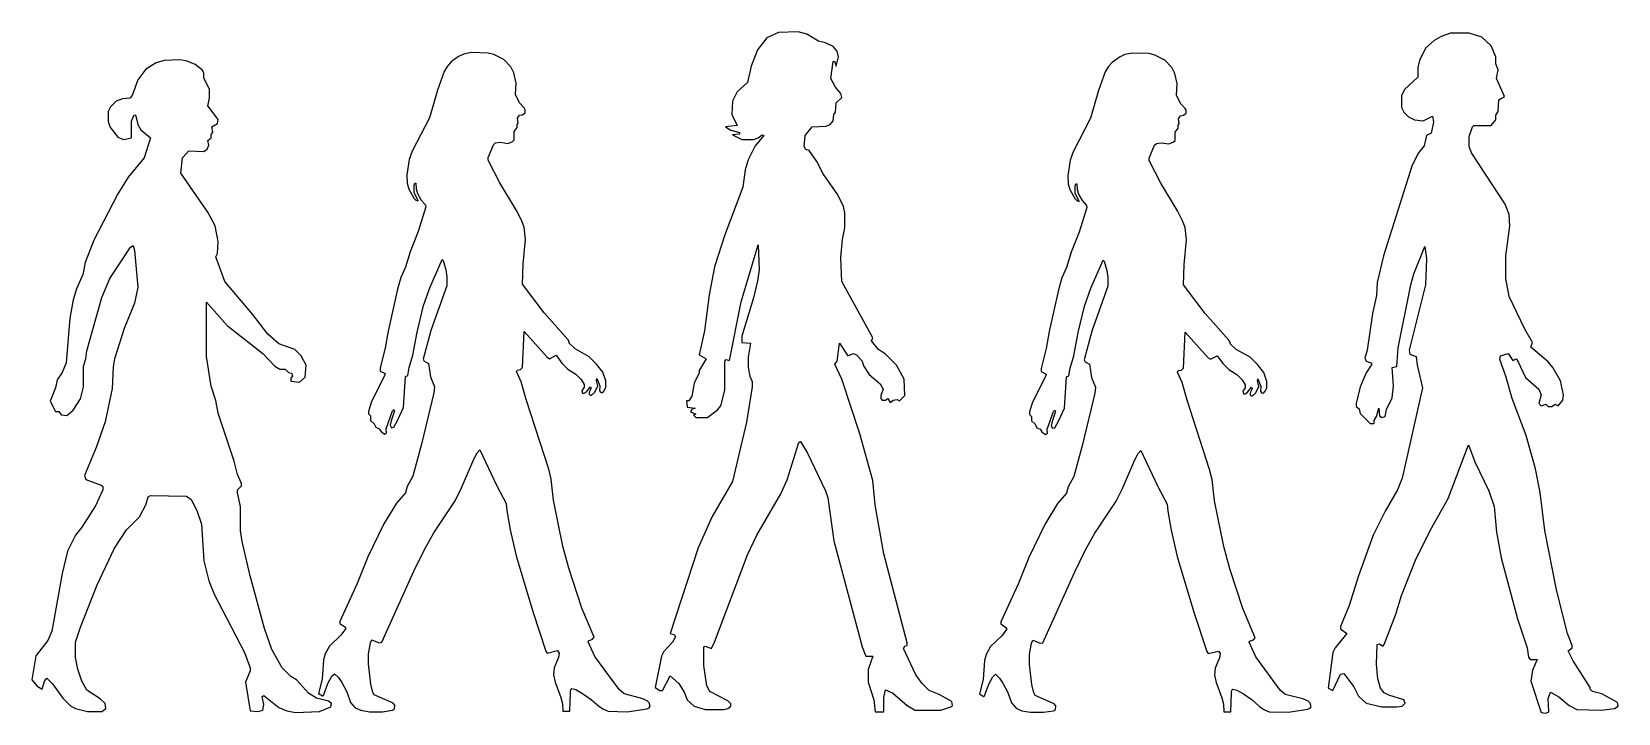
# Model space of a CAD drawing. Extents: x -1975 to 1950, y -443 to 1242.
import ezdxf

# ---------------------------------------------------------------- set-up
doc = ezdxf.new("R2010")
doc.units = 0
doc.header["$LTSCALE"] = 20
doc.layers.add('_____1', color=7, linetype='CONTINUOUS')

msp = doc.modelspace()

# ---------------------------------------------------------------- linework, layer by layer
at = {"layer": '_____1', "color": 0, "linetype": 'CONTINUOUS', "flags": 128}
for points in [[(-127.4, 1239.9), (-156.3, 1226.4), (-179.5, 1197.4), (-194.9, 1156.9), (-204.6, 1116.4), (-229.7, 1093.2), (-241.2, 1070.1), (-243.2, 1037.3), (-229.7, 1010.3), (-258.6, 1006.4), (-245.1, 998.7), (-223.9, 992.9), (-223.9, 989), (-241.2, 987.1), (-218.1, 975.5), (-189.1, 975.5), (-177.6, 979.4), (-167.9, 987.1), (-164.1, 985.2), (-185.3, 960.1), (-202.7, 925.4), (-210.4, 900.3), (-216.2, 857.8), (-260.5, 740.1), (-285.6, 661), (-299.1, 591.5), (-310.7, 502.8), (-324.2, 442.9), (-306.9, 433.3), (-324.2, 404.4), (-324.2, 398.6), (-335.8, 373.5), (-341.6, 340.7), (-349.3, 329.1), (-355.1, 329.1), (-353.2, 313.7), (-333.9, 311.7), (-341.6, 307.9), (-345.4, 302.1), (-331.9, 296.3), (-337.7, 294.4), (-331.9, 288.6), (-303, 288.6), (-277.9, 307.9), (-270.2, 317.5), (-260.5, 356.1), (-260.5, 427.5), (-256.7, 431.4), (-249, 429.4), (-220, 574.2), (-177.6, 715), (-175.6, 653.3), (-179.5, 626.3), (-189.1, 583.8), (-218.1, 489.3), (-218.1, 473.8), (-196.9, 471.9), (-202.7, 437.2), (-202.7, 412.1), (-198.8, 390.8), (-193, 377.3), (-193, 363.8), (-206.5, 277), (-241.2, 130.3), (-291.4, 43.5), (-326.2, -33.7), (-395.6, -245.9), (-386, -247.9), (-382.1, -253.7), (-389.8, -267.2), (-411.1, -290.3), (-416.8, -301.9), (-432.3, -379.1), (-420.7, -386.8), (-414.9, -386.8), (-395.6, -350.1), (-374.4, -369.4), (-360.9, -390.7), (-353.2, -410), (-335.8, -425.4), (-308.8, -433.1), (-262.5, -433.1), (-252.8, -431.2), (-245.1, -425.4), (-245.1, -419.6), (-252.8, -411.9), (-297.2, -388.7), (-304.9, -375.2), (-312.6, -325.1), (-312.6, -278.7), (-308.8, -276.8), (-293.3, -282.6), (-285.6, -267.2), (-204.6, -51), (-181.4, -2.8), (-121.6, 99.5), (-106.2, 134.2), (-77.2, 226.8), (-73.4, 228.8), (-56, 199.8), (-11.6, 107.2), (-5.8, 89.8), (9.6, -16.3), (79.1, -278.7), (88.7, -301.9), (106.1, -301.9), (94.5, -334.7), (94.5, -365.6), (108, -410), (111.9, -438.9), (133.1, -438.9), (133.1, -404.2), (137, -384.9), (154.3, -392.6), (191, -423.5), (210.3, -435), (274, -435), (299.1, -427.3), (302.9, -423.5), (301, -413.8), (270.1, -396.5), (245, -386.8), (227.7, -369.4), (212.2, -348.2), (181.3, -282.6), (185.2, -276.8), (191, -274.9), (191, -269.1), (133.1, -49.1), (111.9, 72.5), (106.1, 132.3), (73.3, 248), (28.9, 383.1), (11.5, 419.8), (17.3, 427.5), (23.1, 471.9), (44.3, 441), (57.8, 446.8), (65.6, 442.9), (79.1, 427.5), (82.9, 415.9), (96.4, 394.7), (123.5, 371.5), (131.2, 358), (125.4, 342.6), (125.4, 334.9), (129.2, 331), (137, 331), (142.8, 334.9), (148.5, 325.2), (156.3, 331), (165.9, 333), (171.7, 329.1), (185.2, 342.6), (183.3, 383.1), (164, 417.9), (137, 444.9), (119.6, 456.5), (102.2, 477.7), (106.1, 485.4), (28.9, 624.3), (27, 684.2), (30.8, 728.5), (36.6, 757.5), (36.6, 794.1), (32.8, 809.6), (19.3, 838.5), (-17.4, 890.6), (-32.8, 921.5), (-52.1, 948.5), (-59.9, 950.4), (-63.7, 958.2), (-61.8, 985.2), (-44.4, 1006.4), (-9.7, 1008.3), (0, 1012.2), (7.7, 1021.8), (9.6, 1037.3), (13.5, 1043.1), (15.4, 1066.2), (28.9, 1079.7), (27, 1089.4), (13.5, 1104.8), (1.9, 1126), (7.7, 1168.5), (11.5, 1168.5), (15.4, 1156.9), (21.2, 1180.1), (17.3, 1193.6), (7.7, 1205.2), (-11.6, 1214.8), (-29, 1218.7), (-57.9, 1236), (-79.2, 1241.8)], [(1534.7, 1238), (1511.6, 1230.2), (1494.2, 1220.6), (1473, 1201.3), (1457.6, 1170.4), (1453.7, 1153.1), (1453.7, 1129.9), (1420.9, 1099), (1413.2, 1083.6), (1413.2, 1054.6), (1419, 1043.1), (1430.5, 1031.5), (1446, 1023.8), (1467.2, 1021.8), (1490.4, 1033.4), (1492.3, 1018), (1486.5, 991), (1474.9, 985.2), (1469.1, 960.1), (1455.6, 942.7), (1440.2, 911.8), (1368.8, 688), (1353.4, 622.4), (1351.4, 589.6), (1341.8, 545.2), (1328.3, 454.5), (1322.5, 435.2), (1326.3, 427.5), (1337.9, 423.6), (1339.9, 419.8), (1326.3, 398.6), (1310.9, 363.8), (1301.3, 323.3), (1301.3, 315.6), (1309, 309.8), (1310.9, 298.2), (1336, 273.1), (1345.6, 273.1), (1345.6, 280.9), (1351.4, 290.5), (1357.2, 311.7), (1359.1, 292.4), (1364.9, 288.6), (1372.7, 290.5), (1376.5, 307.9), (1390, 336.8), (1393.9, 365.8), (1390, 412.1), (1401.6, 414), (1405.5, 460.3), (1436.3, 616.6), (1444.1, 643.6), (1471.1, 711.2), (1474.9, 680.3), (1473, 616.6), (1432.5, 454.5), (1434.4, 444.9), (1449.8, 439.1), (1451.8, 417.9), (1465.3, 361.9), (1415.1, 138.1), (1403.5, 109.1), (1372.7, 57), (1343.7, -2.8), (1307, -103.1), (1283.9, -176.5), (1262.7, -228.6), (1262.7, -234.4), (1278.1, -245.9), (1249.2, -280.7), (1243.4, -292.3), (1231.8, -381), (1243.4, -386.8), (1262.7, -346.3), (1270.4, -344.4), (1295.5, -377.2), (1307, -400.3), (1326.3, -417.7), (1364.9, -427.3), (1401.6, -427.3), (1415.1, -425.4), (1422.8, -417.7), (1419, -410), (1382.3, -398.4), (1370.7, -392.6), (1361.1, -381), (1355.3, -357.9), (1351.4, -321.2), (1353.4, -273), (1359.1, -271), (1366.9, -276.8), (1370.7, -273), (1399.7, -197.7), (1413.2, -151.4), (1447.9, -64.6), (1484.6, 8.8), (1529, 87.9), (1579.1, 221), (1594.6, 178.6), (1629.3, 107.2), (1642.8, 68.6), (1648.6, 4.9), (1660.2, -58.8), (1700.7, -209.3), (1723.9, -280.7), (1727.7, -303.8), (1731.6, -309.6), (1748.9, -309.6), (1737.4, -336.6), (1733.5, -363.7), (1758.6, -440.8), (1770.2, -442.8), (1777.9, -438.9), (1776, -406.1), (1781.7, -390.7), (1803, -402.2), (1828.1, -423.5), (1847.4, -433.1), (1907.2, -435), (1940, -431.2), (1949.6, -425.4), (1947.7, -415.8), (1909.1, -394.5), (1885.9, -388.7), (1880.2, -382.9), (1880.2, -379.1), (1837.7, -313.5), (1826.1, -288.4), (1835.8, -280.7), (1835.8, -274.9), (1824.2, -245.9), (1797.2, -137.9), (1768.2, 8.8), (1756.7, 103.3), (1745.1, 161.2), (1721.9, 244.2), (1687.2, 334.9), (1671.8, 390.8), (1656.3, 431.4), (1658.2, 441), (1677.5, 446.8), (1689.1, 429.4), (1696.8, 433.3), (1700.7, 429.4), (1720, 387), (1752.8, 358), (1758.6, 344.5), (1752.8, 323.3), (1758.6, 317.5), (1770.2, 321.4), (1776, 315.6), (1785.6, 315.6), (1793.3, 321.4), (1801, 317.5), (1812.6, 331), (1814.5, 344.5), (1806.8, 379.3), (1787.5, 412.1), (1776, 425.6), (1733.5, 462.2), (1737.4, 473.8), (1718.1, 506.6), (1679.5, 587.7), (1671.8, 632), (1671.8, 688), (1681.4, 761.3), (1679.5, 790.3), (1669.8, 815.4), (1586.8, 942.7), (1581.1, 958.2), (1581.1, 983.2), (1588.8, 1006.4), (1592.6, 1010.3), (1635.1, 1010.3), (1646.7, 1023.8), (1646.7, 1035.3), (1652.5, 1045), (1654.4, 1073.9), (1667.9, 1081.7), (1648.6, 1126), (1652.5, 1147.3), (1646.7, 1162.7), (1646.7, 1180.1), (1635.1, 1207.1), (1611.9, 1228.3), (1581.1, 1238)], [(-905.6, 1186.6), (-919, 1180.5), (-919, 1180.5), (-937.3, 1167.1), (-937.3, 1167.1), (-947.1, 1156.1), (-947.1, 1156.1), (-954.4, 1143.9), (-954.4, 1143.9), (-971.4, 1097.6), (-971.4, 1097.6), (-990.9, 1029.4), (-990.9, 1029.4), (-1033.6, 946.5), (-1033.6, 946.5), (-1040.9, 925.8), (-1040.9, 925.8), (-1047, 888), (-1047, 888), (-1045.8, 867.3), (-1045.8, 867.3), (-1042.1, 852.7), (-1042.1, 852.7), (-1029.9, 830.8), (-1029.9, 830.8), (-1025, 825.9), (-1025, 825.9), (-1018.9, 823.5), (-1018.9, 823.5), (-1028.7, 844.2), (-1028.7, 844.2), (-1028.7, 862.4), (-1028.7, 862.4), (-1027.5, 867.3), (-1027.5, 867.3), (-1025, 867.3), (-1025, 867.3), (-1023.8, 853.9), (-1023.8, 853.9), (-1020.2, 841.7), (-1020.2, 841.7), (-1011.6, 825.9), (-1011.6, 825.9), (-1000.7, 813.7), (-1000.7, 813.7), (-999.5, 808.8), (-999.5, 808.8), (-1018.9, 747.9), (-1018.9, 747.9), (-1038.4, 697.9), (-1038.4, 697.9), (-1050.6, 660.2), (-1050.6, 660.2), (-1061.6, 634.6), (-1061.6, 634.6), (-1070.1, 605.3), (-1070.1, 605.3), (-1093.3, 501.8), (-1093.3, 501.8), (-1100.6, 460.3), (-1100.6, 460.3), (-1112.8, 410.4), (-1112.8, 410.4), (-1112.8, 403.1), (-1112.8, 403.1), (-1100.6, 397), (-1100.6, 397), (-1101.8, 390.9), (-1101.8, 390.9), (-1134.7, 327.5), (-1134.7, 327.5), (-1142, 303.2), (-1142, 303.2), (-1142, 297.1), (-1142, 297.1), (-1137.1, 292.2), (-1137.1, 292.2), (-1137.1, 281.2), (-1137.1, 281.2), (-1127.4, 272.7), (-1127.4, 272.7), (-1123.7, 264.2), (-1123.7, 264.2), (-1115.2, 260.5), (-1115.2, 260.5), (-1111.6, 254.4), (-1111.6, 254.4), (-1101.8, 247.1), (-1101.8, 247.1), (-1096.9, 250.8), (-1096.9, 250.8), (-1098.2, 260.5), (-1098.2, 260.5), (-1082.3, 304.4), (-1082.3, 304.4), (-1078.7, 308), (-1078.7, 308), (-1077.4, 304.4), (-1077.4, 304.4), (-1086, 280), (-1086, 280), (-1088.4, 269), (-1088.4, 269), (-1084.7, 262.9), (-1084.7, 262.9), (-1078.7, 264.2), (-1078.7, 264.2), (-1068.9, 282.4), (-1068.9, 282.4), (-1055.5, 312.9), (-1055.5, 312.9), (-1050.6, 389.7), (-1050.6, 389.7), (-1044.5, 392.1), (-1044.5, 392.1), (-1040.9, 411.6), (-1040.9, 411.6), (-1032.4, 442.1), (-1032.4, 442.1), (-1021.4, 499.3), (-1021.4, 499.3), (-1005.5, 565.1), (-1005.5, 565.1), (-989.7, 609), (-989.7, 609), (-959.2, 678.5), (-959.2, 678.5), (-956.8, 676), (-956.8, 676), (-950.7, 652.9), (-950.7, 652.9), (-948.3, 635.8), (-948.3, 635.8), (-948.3, 613.9), (-948.3, 613.9), (-987.3, 503), (-987.3, 503), (-1006.8, 432.3), (-1006.8, 432.3), (-1004.3, 427.4), (-1004.3, 427.4), (-993.4, 421.4), (-993.4, 421.4), (-988.5, 388.5), (-988.5, 388.5), (-978.7, 364.1), (-978.7, 364.1), (-980, 349.5), (-980, 349.5), (-1010.4, 222.7), (-1010.4, 222.7), (-1032.4, 143.5), (-1032.4, 143.5), (-1045.8, 117.9), (-1045.8, 117.9), (-1050.6, 102.1), (-1050.6, 102.1), (-1072.6, 76.5), (-1072.6, 76.5), (-1104.2, 25.3), (-1104.2, 25.3), (-1143.2, -56.3), (-1143.2, -56.3), (-1170, -122.1), (-1170, -122.1), (-1212.7, -215.9), (-1212.7, -215.9), (-1212.7, -220.8), (-1212.7, -220.8), (-1200.5, -229.3), (-1200.5, -229.3), (-1198.1, -233), (-1198.1, -233), (-1210.3, -250), (-1210.3, -250), (-1238.3, -276.8), (-1238.3, -276.8), (-1249.2, -296.3), (-1249.2, -296.3), (-1252.9, -311), (-1252.9, -311), (-1256.6, -358.5), (-1256.6, -358.5), (-1265.1, -393.8), (-1265.1, -393.8), (-1255.3, -399.9), (-1255.3, -399.9), (-1252.9, -398.7), (-1252.9, -398.7), (-1241.9, -369.5), (-1241.9, -369.5), (-1232.2, -351.2), (-1232.2, -351.2), (-1226.1, -345.1), (-1226.1, -345.1), (-1216.3, -354.8), (-1216.3, -354.8), (-1207.8, -367), (-1207.8, -367), (-1195.6, -390.2), (-1195.6, -390.2), (-1185.9, -415.8), (-1185.9, -415.8), (-1174.9, -429.2), (-1174.9, -429.2), (-1160.3, -435.3), (-1160.3, -435.3), (-1139.6, -438.9), (-1139.6, -438.9), (-1106.7, -438.9), (-1106.7, -438.9), (-1082.3, -435.3), (-1082.3, -435.3), (-1077.4, -432.8), (-1077.4, -432.8), (-1076.2, -423.1), (-1076.2, -423.1), (-1081.1, -418.2), (-1081.1, -418.2), (-1127.4, -397.5), (-1127.4, -397.5), (-1131.1, -391.4), (-1131.1, -391.4), (-1135.9, -370.7), (-1135.9, -370.7), (-1142, -320.7), (-1142, -320.7), (-1142, -296.3), (-1142, -296.3), (-1137.1, -268.3), (-1137.1, -268.3), (-1133.5, -261), (-1133.5, -261), (-1115.2, -268.3), (-1115.2, -268.3), (-1109.1, -267.1), (-1109.1, -267.1), (-1029.9, -91.6), (-1029.9, -91.6), (-1003.1, -38), (-1003.1, -38), (-980, 3.4), (-980, 3.4), (-927.6, 82.6), (-927.6, 82.6), (-911.7, 114.3), (-911.7, 114.3), (-881.3, 185), (-881.3, 185), (-872.7, 200.8), (-872.7, 200.8), (-866.6, 208.1), (-866.6, 208.1), (-824, 119.2), (-824, 119.2), (-800.8, 75.3), (-800.8, 75.3), (-799.6, 58.2), (-799.6, 58.2), (-791.1, 10.7), (-791.1, 10.7), (-776.5, -53.9), (-776.5, -53.9), (-735, -191.6), (-735, -191.6), (-703.4, -289), (-703.4, -289), (-699.7, -293.9), (-699.7, -293.9), (-674.1, -287.8), (-674.1, -287.8), (-670.5, -293.9), (-670.5, -293.9), (-671.7, -304.9), (-671.7, -304.9), (-682.6, -330.5), (-682.6, -330.5), (-683.9, -347.5), (-683.9, -347.5), (-680.2, -365.8), (-680.2, -365.8), (-665.6, -403.6), (-665.6, -403.6), (-661.9, -419.4), (-661.9, -419.4), (-660.7, -437.7), (-660.7, -437.7), (-643.7, -437.7), (-643.7, -437.7), (-642.4, -391.4), (-642.4, -391.4), (-641.2, -384.1), (-641.2, -384.1), (-638.8, -381.6), (-638.8, -381.6), (-629, -384.1), (-629, -384.1), (-612, -393.8), (-612, -393.8), (-591.3, -408.4), (-591.3, -408.4), (-571.8, -425.5), (-571.8, -425.5), (-560.8, -432.8), (-560.8, -432.8), (-548.6, -437.7), (-548.6, -437.7), (-502.3, -438.9), (-502.3, -438.9), (-453.6, -431.6), (-453.6, -431.6), (-447.5, -429.2), (-447.5, -429.2), (-445, -425.5), (-445, -425.5), (-447.5, -417), (-447.5, -417), (-452.3, -412.1), (-452.3, -412.1), (-465.8, -406), (-465.8, -406), (-509.6, -395), (-509.6, -395), (-521.8, -384.1), (-521.8, -384.1), (-581.5, -302.4), (-581.5, -302.4), (-598.6, -265.9), (-598.6, -265.9), (-597.4, -263.4), (-597.4, -263.4), (-587.6, -259.8), (-587.6, -259.8), (-583.9, -254.9), (-583.9, -254.9), (-614.4, -183), (-614.4, -183), (-646.1, -84.3), (-646.1, -84.3), (-660.7, -29.5), (-660.7, -29.5), (-683.9, 83.8), (-683.9, 83.8), (-690, 136.2), (-690, 136.2), (-696, 160.6), (-696, 160.6), (-752.1, 332.4), (-752.1, 332.4), (-764.3, 376.3), (-764.3, 376.3), (-775.3, 401.9), (-775.3, 401.9), (-774, 405.5), (-774, 405.5), (-765.5, 406.7), (-765.5, 406.7), (-760.6, 411.6), (-760.6, 411.6), (-757, 500.6), (-757, 500.6), (-699.7, 437.2), (-699.7, 437.2), (-693.6, 433.5), (-693.6, 433.5), (-677.8, 442.1), (-677.8, 442.1), (-663.1, 422.6), (-663.1, 422.6), (-648.5, 407.9), (-648.5, 407.9), (-629, 395.8), (-629, 395.8), (-615.6, 382.4), (-615.6, 382.4), (-608.3, 370.2), (-608.3, 370.2), (-608.3, 362.9), (-608.3, 362.9), (-614.4, 354.3), (-614.4, 354.3), (-612, 348.2), (-612, 348.2), (-608.3, 348.2), (-608.3, 348.2), (-602.2, 351.9), (-602.2, 351.9), (-592.5, 364.1), (-592.5, 364.1), (-591.3, 360.4), (-591.3, 360.4), (-596.1, 350.7), (-596.1, 350.7), (-596.1, 345.8), (-596.1, 345.8), (-593.7, 343.4), (-593.7, 343.4), (-590, 343.4), (-590, 343.4), (-581.5, 350.7), (-581.5, 350.7), (-574.2, 366.5), (-574.2, 366.5), (-577.9, 379.9), (-577.9, 379.9), (-576.6, 384.8), (-576.6, 384.8), (-569.3, 366.5), (-569.3, 366.5), (-570.5, 354.3), (-570.5, 354.3), (-568.1, 350.7), (-568.1, 350.7), (-563.2, 349.5), (-563.2, 349.5), (-558.4, 354.3), (-558.4, 354.3), (-554.7, 362.9), (-554.7, 362.9), (-554.7, 378.7), (-554.7, 378.7), (-562, 400.6), (-562, 400.6), (-577.9, 420.1), (-577.9, 420.1), (-596.1, 438.4), (-596.1, 438.4), (-630.2, 457.9), (-630.2, 457.9), (-646.1, 472.5), (-646.1, 472.5), (-644.9, 473.7), (-644.9, 473.7), (-648.5, 481.1), (-648.5, 481.1), (-707, 546.9), (-707, 546.9), (-760.6, 617.5), (-760.6, 617.5), (-759.4, 667.5), (-759.4, 667.5), (-753.3, 728.4), (-753.3, 728.4), (-757, 758.9), (-757, 758.9), (-763.1, 775.9), (-763.1, 775.9), (-775.3, 800.3), (-775.3, 800.3), (-816.7, 868.5), (-816.7, 868.5), (-845.9, 924.6), (-845.9, 924.6), (-845.9, 930.7), (-845.9, 930.7), (-832.5, 962.4), (-832.5, 962.4), (-827.6, 967.2), (-827.6, 967.2), (-815.5, 968.5), (-815.5, 968.5), (-797.2, 966), (-797.2, 966), (-786.2, 969.7), (-786.2, 969.7), (-781.3, 974.5), (-781.3, 974.5), (-781.3, 995.3), (-781.3, 995.3), (-774, 1005), (-774, 1005), (-774, 1012.3), (-774, 1012.3), (-771.6, 1016), (-771.6, 1016), (-772.8, 1028.2), (-772.8, 1028.2), (-767.9, 1035.5), (-767.9, 1035.5), (-760.6, 1036.7), (-760.6, 1036.7), (-754.5, 1041.6), (-754.5, 1041.6), (-754.5, 1048.9), (-754.5, 1048.9), (-757, 1053.7), (-757, 1053.7), (-767.9, 1065.9), (-767.9, 1065.9), (-777.7, 1086.6), (-777.7, 1086.6), (-776.5, 1114.7), (-776.5, 1114.7), (-782.6, 1140.3), (-782.6, 1140.3), (-789.9, 1154.9), (-789.9, 1154.9), (-806.9, 1173.2), (-806.9, 1173.2), (-831.3, 1185.3), (-831.3, 1185.3), (-845.9, 1189), (-845.9, 1189), (-887.4, 1190.2), (-887.4, 1190.2), (-905.6, 1186.6)], [(729.4, 1185.3), (716, 1179.3), (697.7, 1165.9), (687.9, 1154.9), (680.6, 1142.7), (663.6, 1096.4), (644.1, 1028.2), (601.4, 945.3), (594.1, 924.6), (588, 886.8), (589.2, 866.1), (592.9, 851.5), (605.1, 829.5), (610, 824.7), (616, 822.2), (606.3, 843), (606.3, 861.2), (607.5, 866.1), (610, 866.1), (611.2, 852.7), (614.8, 840.5), (623.4, 824.7), (634.3, 812.5), (635.5, 807.6), (616, 746.7), (596.6, 696.7), (584.4, 659), (573.4, 633.4), (564.9, 604.1), (541.7, 500.6), (534.4, 459.1), (522.2, 409.2), (522.2, 401.9), (534.4, 395.8), (533.2, 389.7), (500.3, 326.3), (493, 301.9), (493, 295.8), (497.9, 291), (497.9, 280), (507.6, 271.5), (511.3, 262.9), (519.8, 259.3), (523.4, 253.2), (533.2, 245.9), (538.1, 249.5), (536.8, 259.3), (552.7, 303.2), (556.3, 306.8), (557.6, 303.2), (549, 278.8), (546.6, 267.8), (550.2, 261.7), (556.3, 262.9), (566.1, 281.2), (579.5, 311.7), (584.4, 388.5), (590.5, 390.9), (594.1, 410.4), (602.6, 440.8), (613.6, 498.1), (629.5, 563.9), (645.3, 607.8), (675.8, 677.2), (678.2, 674.8), (684.3, 651.6), (686.7, 634.6), (686.7, 612.7), (647.7, 501.8), (628.2, 431.1), (630.7, 426.2), (641.6, 420.1), (646.5, 387.2), (656.3, 362.9), (655, 348.2), (624.6, 221.5), (602.6, 142.3), (589.2, 116.7), (584.4, 100.9), (562.4, 75.3), (530.8, 24.1), (491.8, -57.5), (465, -123.3), (422.3, -217.1), (422.3, -222), (434.5, -230.5), (436.9, -234.2), (424.7, -251.3), (396.7, -278.1), (385.8, -297.6), (382.1, -312.2), (378.4, -359.7), (369.9, -395), (379.7, -401.1), (382.1, -399.9), (393.1, -370.7), (402.8, -352.4), (408.9, -346.3), (418.7, -356), (427.2, -368.2), (439.4, -391.4), (449.1, -417), (460.1, -430.4), (474.7, -436.5), (495.4, -440.1), (528.3, -440.1), (552.7, -436.5), (557.6, -434), (558.8, -424.3), (553.9, -419.4), (507.6, -398.7), (503.9, -392.6), (499.1, -371.9), (493, -321.9), (493, -297.6), (497.9, -269.5), (501.5, -262.2), (519.8, -269.5), (525.9, -268.3), (605.1, -92.9), (631.9, -39.2), (655, 2.2), (707.4, 81.4), (723.3, 113.1), (753.7, 183.7), (762.3, 199.6), (768.4, 206.9), (811, 117.9), (834.2, 74.1), (835.4, 57), (843.9, 9.5), (858.5, -55.1), (900, -192.8), (931.6, -290.3), (935.3, -295.1), (960.9, -289), (964.5, -295.1), (963.3, -306.1), (952.4, -331.7), (951.1, -348.7), (954.8, -367), (969.4, -404.8), (973.1, -420.6), (974.3, -438.9), (991.3, -438.9), (992.6, -392.6), (993.8, -385.3), (996.2, -382.9), (1006, -385.3), (1023, -395), (1043.7, -409.7), (1063.2, -426.7), (1074.2, -434), (1086.4, -438.9), (1132.7, -440.1), (1181.4, -432.8), (1187.5, -430.4), (1190, -426.7), (1187.5, -418.2), (1182.6, -413.3), (1169.2, -407.2), (1125.4, -396.3), (1113.2, -385.3), (1053.5, -303.7), (1036.4, -267.1), (1037.6, -264.7), (1047.4, -261), (1051.1, -256.1), (1020.6, -184.2), (988.9, -85.5), (974.3, -30.7), (951.1, 82.6), (945, 135), (938.9, 159.4), (882.9, 331.2), (870.7, 375), (859.7, 400.6), (861, 404.3), (869.5, 405.5), (874.4, 410.4), (878, 499.3), (935.3, 436), (941.4, 432.3), (957.2, 440.8), (971.8, 421.4), (986.5, 406.7), (1006, 394.5), (1019.4, 381.1), (1026.7, 369), (1026.7, 361.6), (1020.6, 353.1), (1023, 347), (1026.7, 347), (1032.8, 350.7), (1042.5, 362.9), (1043.7, 359.2), (1038.9, 349.5), (1038.9, 344.6), (1041.3, 342.1), (1045, 342.1), (1053.5, 349.5), (1060.8, 365.3), (1057.1, 378.7), (1058.4, 383.6), (1065.7, 365.3), (1064.5, 353.1), (1066.9, 349.5), (1071.8, 348.2), (1076.6, 353.1), (1080.3, 361.6), (1080.3, 377.5), (1073, 399.4), (1057.1, 418.9), (1038.9, 437.2), (1004.7, 456.7), (988.9, 471.3), (990.1, 472.5), (986.5, 479.8), (928, 545.6), (874.4, 616.3), (875.6, 666.3), (881.7, 727.2), (878, 757.7), (871.9, 774.7), (859.7, 799.1), (818.3, 867.3), (789.1, 923.4), (789.1, 929.5), (802.5, 961.1), (807.4, 966), (819.5, 967.2), (837.8, 964.8), (848.8, 968.5), (853.7, 973.3), (853.7, 994), (861, 1003.8), (861, 1011.1), (863.4, 1014.8), (862.2, 1026.9), (867.1, 1034.3), (874.4, 1035.5), (880.5, 1040.3), (880.5, 1047.7), (878, 1052.5), (867.1, 1064.7), (857.3, 1085.4), (858.5, 1113.5), (852.4, 1139), (845.1, 1153.7), (828.1, 1171.9), (803.7, 1184.1), (789.1, 1187.8), (747.6, 1189)], [(-1647.3, 1170.7), (-1667, 1164.8), (-1692.7, 1149), (-1712.4, 1123.3), (-1726.2, 1083.9), (-1732.1, 1078), (-1749.9, 1076), (-1765.7, 1070.1), (-1779.5, 1056.3), (-1785.4, 1044.4), (-1785.4, 1020.8), (-1781.4, 1007), (-1761.7, 981.3), (-1747.9, 975.4), (-1728.2, 979.4), (-1728.2, 1020.8), (-1722.3, 1034.6), (-1718.3, 1036.6), (-1712.4, 1012.9), (-1704.5, 999.1), (-1680.9, 979.4), (-1696.6, 930.1), (-1736.1, 882.7), (-1761.7, 841.3), (-1820.9, 726.9), (-1842.6, 671.7), (-1848.5, 642.1), (-1864.3, 606.6), (-1872.2, 579), (-1880.1, 533.6), (-1889.9, 423.2), (-1899.8, 399.5), (-1911.6, 381.8), (-1915.6, 362), (-1929.4, 328.5), (-1915.6, 302.9), (-1907.7, 302.9), (-1901.8, 295), (-1887.9, 293), (-1872.2, 306.8), (-1854.4, 334.4), (-1846.5, 364), (-1846.5, 415.3), (-1840.6, 433), (-1838.6, 452.8), (-1801.2, 584.9), (-1781.4, 632.2), (-1730.2, 709.2), (-1724.2, 713.1), (-1720.3, 701.3), (-1712.4, 610.5), (-1720.3, 571.1), (-1745.9, 508), (-1769.6, 433), (-1773.6, 413.3), (-1775.5, 360.1), (-1793.3, 277.2), (-1815, 214.1), (-1844.6, 145.1), (-1840.6, 135.2), (-1803.1, 121.4), (-1799.2, 117.5), (-1799.2, 109.6), (-1816.9, 70.1), (-1850.5, 16.9), (-1866.3, -2.8), (-1886, -42.3), (-1899.8, -97.5), (-1925.4, -239.5), (-1935.3, -263.2), (-1964.9, -300.7), (-1974.7, -359.8), (-1960.9, -375.6), (-1949.1, -383.5), (-1943.2, -363.8), (-1937.3, -355.9), (-1923.4, -369.7), (-1897.8, -405.2), (-1878.1, -424.9), (-1866.3, -430.8), (-1836.7, -438.7), (-1801.2, -438.7), (-1791.3, -430.8), (-1793.3, -419), (-1805.1, -407.2), (-1838.6, -385.5), (-1850.5, -363.8), (-1860.3, -334.2), (-1866.3, -304.6), (-1866.3, -267.1), (-1854.4, -229.7), (-1813, -125.1), (-1769.6, -34.4), (-1740, 11), (-1708.5, 42.5), (-1692.7, 72.1), (-1686.8, 91.8), (-1680.9, 95.8), (-1592.1, 93.8), (-1580.3, 85.9), (-1566.5, 58.3), (-1554.6, 24.8), (-1548.7, -66), (-1536.9, -115.3), (-1523.1, -148.8), (-1448.1, -292.8), (-1434.3, -330.2), (-1434.3, -338.1), (-1446.2, -365.8), (-1434.3, -436.8), (-1414.6, -438.7), (-1402.8, -434.8), (-1400.8, -421), (-1404.7, -401.3), (-1400.8, -399.3), (-1363.3, -428.9), (-1343.6, -436.8), (-1321.9, -440.7), (-1262.7, -438.7), (-1235.1, -426.9), (-1233.1, -419), (-1241, -413.1), (-1270.6, -405.2), (-1290.3, -393.4), (-1319.9, -359.8), (-1333.7, -351.9), (-1355.4, -330.2), (-1381.1, -284.9), (-1398.8, -233.6), (-1434.3, -103.4), (-1454, -18.6), (-1458, 9), (-1458, 68.2), (-1465.9, 101.7), (-1465.9, 109.6), (-1456, 119.4), (-1456, 125.4), (-1465.9, 147), (-1473.8, 180.6), (-1513.2, 298.9), (-1519.1, 330.5), (-1531, 366), (-1542.8, 438.9), (-1542.8, 573.1), (-1491.5, 515.9), (-1402.8, 446.8), (-1373.2, 415.3), (-1361.3, 407.4), (-1347.5, 407.4), (-1339.6, 399.5), (-1331.8, 397.5), (-1329.8, 391.6), (-1333.7, 385.7), (-1333.7, 377.8), (-1312, 375.8), (-1298.2, 387.7), (-1296.3, 417.3), (-1308.1, 440.9), (-1323.9, 456.7), (-1363.3, 470.5), (-1390.9, 494.2), (-1428.4, 543.5), (-1497.4, 624.3), (-1519.1, 685.5), (-1515.2, 693.4), (-1513.2, 723), (-1521.1, 762.4), (-1538.8, 795.9), (-1605.9, 892.6), (-1602, 930.1), (-1586.2, 947.8), (-1548.7, 945.8), (-1540.8, 951.7), (-1536.9, 961.6), (-1538.8, 973.4), (-1531, 979.4), (-1531, 987.2), (-1527, 993.2), (-1529, 1007), (-1515.2, 1014.9), (-1513.2, 1024.7), (-1538.8, 1058.3), (-1534.9, 1078), (-1534.9, 1099.7), (-1548.7, 1127.3), (-1548.7, 1139.1), (-1552.7, 1147), (-1570.4, 1160.8), (-1590.1, 1168.7), (-1607.9, 1172.6)]]:
    msp.add_lwpolyline(points, close=True, dxfattribs=at)

doc.saveas('drawing.dxf')
